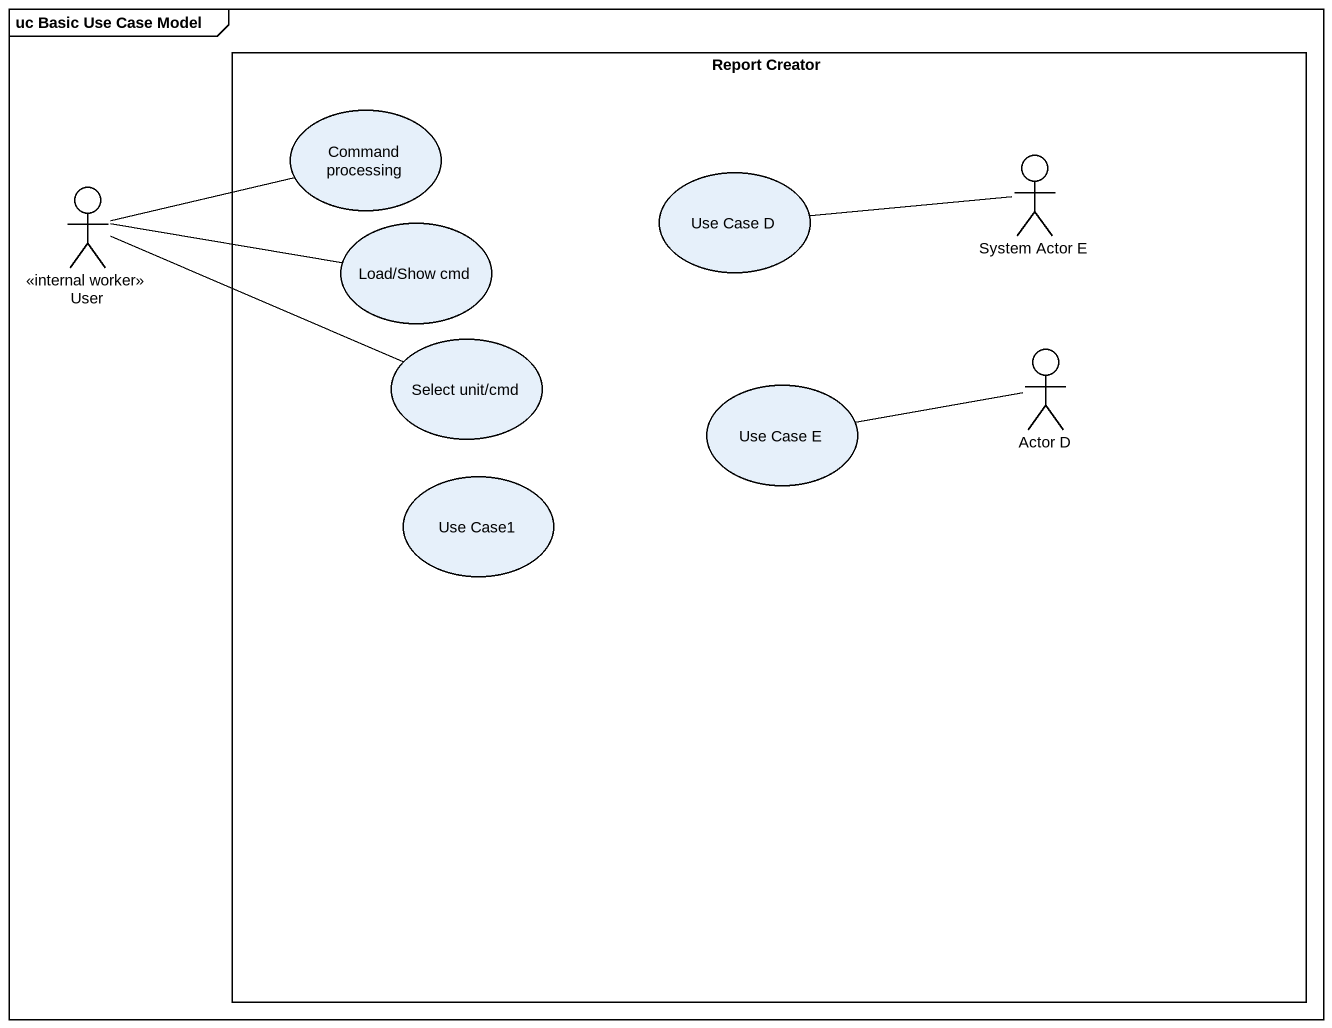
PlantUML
@startuml
mainframe uc Basic Use Case Model
rectangle "Report Creator" as Report_Creator {
  usecase "Command processing" as Command_processing
  usecase "Use Case D" as Use_Case_D
  actor "System Actor E" as System_Actor_E
  usecase "Load/Show cmd" as Load_Show_cmd
  usecase "Select unit/cmd" as Select_unit_cmd
  usecase "Use Case E" as Use_Case_E
  actor "Actor D" as Actor_D
  usecase "Use Case1" as Use_Case1
}
actor User <<internal worker>>
User -right- Command_processing
User -right- Load_Show_cmd
User -right- Select_unit_cmd
System_Actor_E -left- Use_Case_D
Use_Case_E -right- Actor_D
@enduml
